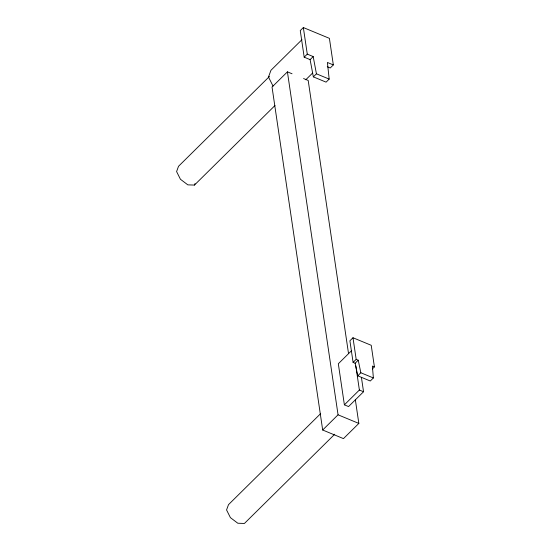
<?xml version="1.0" encoding="UTF-8"?>
<svg xmlns="http://www.w3.org/2000/svg" width="551" height="551" viewBox="0 0 551 551"><rect width="100%" height="100%" fill="white"/><g stroke="black" fill="none" stroke-linecap="round" stroke-linejoin="round"><path stroke-width="0.83" d="M269.453 76.451L178.531 166.285L176.589 171.575L180.446 179.275L187.85 184.867L194.455 185.074L195.006 183.566M333.334 64.922L329.408 38.35L303.346 27.55L300.261 30.601L304.186 57.173L310.11 59.625L313.347 76.864L326.089 82.147L329.174 79.096L327.411 62.463L333.334 64.922L330.249 67.973L327.287 66.74M301.955 39.665L270.954 70.287L268.489 77.016L273.02 86.046M292.037 73.765L287.415 71.85L272.036 87.044L322.679 430.007L343.459 438.617L358.839 423.423L355.319 399.592M304.186 57.173L307.272 54.122L303.346 27.55M310.11 59.625L313.195 56.574L307.272 54.122M194.455 185.074L275.004 105.496M305.784 79.764L312.465 73.159M313.347 76.864L316.432 73.813L313.195 56.574M374.411 366.911L371.222 345.298L352.984 337.742L349.899 340.787L353.095 362.406L355.14 363.254L357.751 375.81L370.293 381.003L373.378 377.958L372.38 366.071L374.411 366.911L372.352 368.943M351.696 350.546L338.321 363.756L344.389 404.84L348.549 406.562L363.543 391.747L361.442 377.545M353.095 362.406L356.18 359.355L352.984 337.742M355.14 363.254L358.226 360.202L356.18 359.355M357.751 375.81L360.836 372.758L358.226 360.202M320.641 413.622L228.5 504.654L226.557 509.95L230.414 517.644L237.812 523.236L244.424 523.45L334.732 434.222M344.389 404.84L359.383 390.025L355.808 365.802M322.679 430.007L338.059 414.813L287.415 71.85M316.432 73.813L329.174 79.096M303.573 78.545L308.195 80.46L348.535 353.639M360.836 372.758L373.378 377.958M359.383 390.025L363.543 391.747M338.059 414.813L358.839 423.423"/></g></svg>
